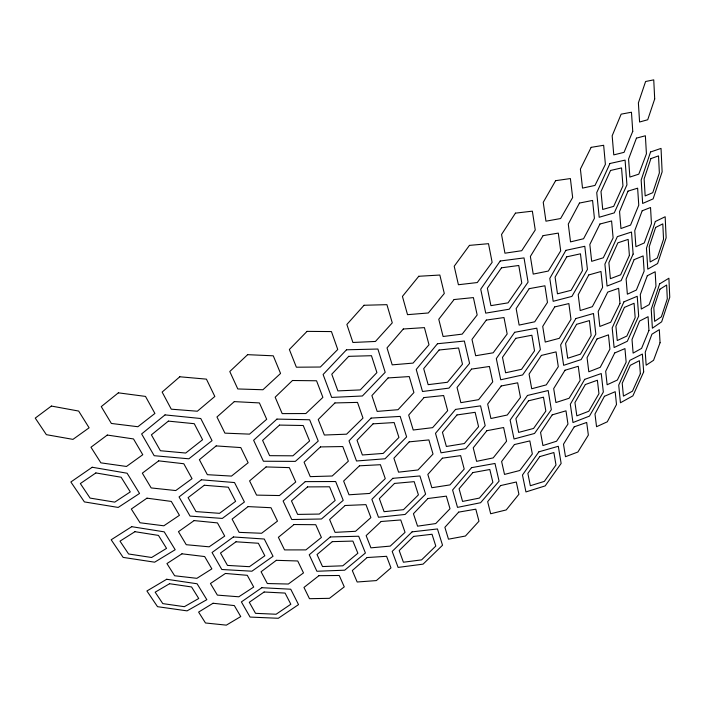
<?xml version="1.0" encoding="UTF-8"?>
<svg xmlns="http://www.w3.org/2000/svg" width="705" height="705" viewBox="0 0 705 705"><rect width="100%" height="100%" fill="white"/><g stroke="black" fill="none" stroke-linecap="round" stroke-linejoin="round"><path stroke-width="1.06" d="M659.633 283.895L651.226 309.319L652.389 328.204L661.651 321.806L669.75 297.237L668.895 278.228L659.633 283.895M659.906 289.226L653.826 307.618L654.645 321.365L661.378 316.783L667.3 298.841L666.639 285.023L659.906 289.226M655.333 221.502L646.467 248.178L647.78 269.143L657.606 263.547L666.137 237.814L665.167 216.752L655.333 221.502M655.65 227.424L649.235 246.715L650.151 261.969L657.307 257.986L663.537 239.18L662.797 223.873L655.65 227.424M650.548 151.998L641.162 180.048L642.652 203.454L653.121 198.881L662.127 171.861L661.034 148.403L650.548 151.998M650.909 158.607L644.123 178.894L645.163 195.919L652.777 192.685L659.36 172.945L658.523 155.893L650.909 158.607M654.698 98.973L647.719 119.753L639.576 122.018L638.386 102.895L645.595 81.507L653.746 79.859L654.698 98.973M660.056 342.736L653.561 360.299L646.159 365.199L645.251 352.2L651.922 334.205L659.325 329.649L660.056 342.736M647.305 275.752L640.281 294.637L641.294 309.046L649.138 304.648L655.976 286.239L655.157 271.76L647.305 275.752M642.176 210.786L634.747 230.641L635.901 246.697L644.247 242.943L651.455 223.608L650.53 207.508L642.176 210.786M636.439 138.136L628.569 159.083L629.873 177.07L638.792 174.153L646.423 153.796L645.375 135.774L636.439 138.136M648.952 330.416L641.576 348.393L633.116 353.108L632.015 339.484L639.585 321.048L648.062 316.704L648.952 330.416M634.112 259.651L626.119 279.048L627.362 294.196L636.359 290.037L644.132 271.143L643.127 255.924L634.112 259.651M632.755 131.341L624.04 152.359L613.764 154.88L612.169 135.792L621.158 114.148L631.46 112.227L632.755 131.341M628.014 191.125L619.554 211.579L620.955 228.526L630.552 225.08L638.765 205.19L637.628 188.182L628.014 191.125M640.36 373.668L632.482 391.16L623.423 396.122L622.215 383.264L630.296 365.322L639.373 360.696L640.36 373.668M643.674 371.914L632.887 395.866L620.435 402.775L618.717 385.115L629.882 360.334L642.378 354.051L643.674 371.914M629.398 255.421L620.647 274.8L610.398 278.678L608.873 262.736L617.88 242.828L628.155 239.4L629.398 255.421M633.134 254.091L621.158 280.608L607.067 286.054L604.899 264.155L617.351 236.624L631.495 232.033L633.134 254.091M623.96 301.828L612.187 327.913L614.108 347.521L627.327 341.255L638.677 316.078L637.223 296.285L623.96 301.828M624.427 307.38L615.906 326.248L617.254 340.533L626.877 336.038L635.17 317.647L634.068 303.273L624.427 307.38M609.948 163.498L596.73 192.641L599.188 217.263L614.258 212.875L626.939 184.869L625.079 160.132L609.948 163.498M610.548 170.469L600.995 191.54L602.713 209.456L613.676 206.371L622.956 185.891L621.546 167.922L610.548 170.469M619.986 303.423L610.706 322.238L599.832 326.45L598.192 311.443L607.728 292.108L618.637 288.31L619.986 303.423M614.698 352.976L605.674 371.288L607.128 384.763L617.351 380.03L626.146 362.176L624.947 348.596L614.698 352.976M591.142 147.354L580.4 169.094L582.515 188.103L594.976 185.441L605.392 164.344L603.656 145.283L591.142 147.354M599.929 224.023L589.829 244.485L591.68 261.326L603.295 257.783L613.112 237.893L611.587 220.973L599.929 224.023M579.466 203.058L568.283 224.093L570.521 241.886L583.564 238.748L594.421 218.321L592.57 200.44L579.466 203.058M588.754 274.95L578.215 294.752L580.189 310.552L592.359 306.666L602.608 287.411L600.977 271.504L588.754 274.95M597.02 338.955L587.062 357.655L588.816 371.782L600.219 367.323L609.922 349.098L608.468 334.857L597.02 338.955M604.423 396.289L594.985 414.002L596.545 426.71L607.278 421.81L616.496 404.52L615.192 391.698L604.423 396.289M555.637 180.665L543.238 202.309L545.952 221.185L560.616 218.532L572.654 197.532L570.389 178.559L555.637 180.665M565.904 250.337L549.794 278.396L553.178 301.299L571.922 296.391L587.432 269.416L584.789 246.292L565.904 250.337M566.741 256.84L555.091 277.127L557.47 293.809L571.112 290.319L582.453 270.605L580.462 253.809L566.741 256.84M575.835 318.545L560.642 344.939L563.639 365.322L581.158 359.559L595.822 334.117L593.487 313.505L575.835 318.545M576.575 324.326L565.586 343.423L567.692 358.263L580.444 354.148L591.16 335.554L589.398 320.59L576.575 324.326M584.701 379.352L570.319 404.273L572.98 422.533L589.433 416.117L603.339 392.05L601.25 373.553L584.701 379.352M585.353 384.525L574.945 402.564L576.822 415.862L588.798 411.253L598.95 393.672L597.382 380.251L585.353 384.525M543.088 235.646L530.371 256.453L533.218 274.095L548.323 271.055L560.695 250.848L558.298 233.099L543.088 235.646M554.694 306.922L542.718 326.433L545.229 342.057L559.312 338.312L570.979 319.339L568.865 303.582L554.694 306.922M565.005 370.231L553.689 388.596L555.91 402.537L569.102 398.255L580.136 380.365L578.267 366.292L565.005 370.231M574.222 426.842L563.498 444.194L565.48 456.708L577.88 452.02L588.358 435.091L586.683 422.445L574.222 426.842M515.434 213.139L501.537 234.492L504.947 253.201L521.735 250.698L535.254 229.989L532.363 211.156L515.434 213.139M529.208 288.653L516.148 308.587L519.136 325.084L534.734 321.797L547.468 302.427L544.921 285.789L529.208 288.653M541.387 355.417L529.067 374.108L531.711 388.763L546.269 384.868L558.298 366.679L556.051 351.883L541.387 355.417M552.226 414.857L540.568 432.447L542.921 445.551L556.571 441.215L567.966 424.066L565.974 410.821L552.226 414.857M500.215 261L480.722 289.191L485.727 313.135L509.257 309.195L528.071 282.132L524.026 257.907L500.215 261M501.475 267.812L487.375 288.195L490.918 305.644L508.049 302.85L521.797 283.066L518.765 265.485L501.475 267.812M514.668 332.293L496.311 358.607L500.717 379.783L522.625 374.945L540.374 349.618L536.813 328.16L514.668 332.293M515.778 338.312L502.489 357.347L505.608 372.778L521.559 369.323L534.531 350.817L531.861 335.236L515.778 338.312M527.472 395.461L510.129 420.136L514.033 438.986L534.522 433.469L551.328 409.675L548.173 390.535L527.472 395.461M528.45 400.819L515.901 418.664L518.66 432.403L533.579 428.446L545.846 411.068L543.485 397.179L528.45 400.819M538.893 451.817L522.467 475.029L525.948 491.931L545.185 485.895L561.136 463.458L558.316 446.283L538.893 451.817M539.766 456.611L527.869 473.416L530.336 485.727L544.339 481.392L555.989 465L553.874 452.539L539.766 456.611M469.442 245.384L454.205 266.234L458.409 284.732L477.276 282.546L492.134 262.339L488.503 243.683L469.442 245.384M486.309 320.079L471.98 339.449L475.672 355.734L493.174 352.8L507.168 333.985L503.987 317.541L486.309 320.079M501.193 385.979L487.666 404.071L490.927 418.506L507.256 415.016L520.475 397.408L517.664 382.815L501.193 385.979M514.421 444.555L501.616 461.519L504.516 474.412L519.805 470.499L532.337 453.958L529.834 440.907L514.421 444.555M454.09 299.537L438.766 319.277L443.101 336.488L462.198 334.126L477.17 314.976L473.399 297.598L454.09 299.537M471.486 369.112L457.043 387.468L460.858 402.661L478.616 399.673L492.742 381.837L489.42 366.477L471.486 369.112M486.882 430.693L473.231 447.834L476.606 461.343L493.192 457.889L506.569 441.198L503.626 427.521L486.882 430.693M500.603 485.578L487.657 501.652L490.671 513.751L506.234 509.926L518.924 494.249L516.298 482L500.603 485.578M418.779 276.272L402.432 296.408L407.525 314.668L428.323 312.976L444.3 293.474L439.841 275.038L418.779 276.272M437.47 343.732L416.232 369.473L422.506 391.495L448.962 388.111L469.583 363.383L464.357 341.035L437.47 343.732M439.083 350.006L423.696 368.627L428.155 384.666L447.437 382.269L462.489 364.194L458.585 347.979L439.083 350.006M455.553 409.402L435.496 433.328L441.03 452.822L465.688 448.724L485.19 425.67L480.572 405.86L455.553 409.402M456.963 414.954L442.44 432.262L446.371 446.468L464.339 443.533L478.563 426.692L475.126 412.319L456.963 414.954M471.583 467.653L452.592 489.993L457.51 507.38L480.59 502.727L499.078 481.154L494.98 463.467L471.583 467.653M472.835 472.597L459.078 488.759L462.568 501.431L479.382 498.091L492.874 482.335L489.816 469.504L472.835 472.597M403.304 328.988L387.019 347.891L392.209 364.855L413.06 363.101L429.001 344.763L424.428 327.622L403.304 328.988M424.031 397.567L408.68 415.051L413.236 430.006L432.614 427.653L447.666 410.654L443.648 395.531L424.031 397.567M364.044 305.265L346.869 324.476L352.914 342.471L375.439 341.458L392.28 322.846L386.922 304.666L364.044 305.265M442.352 458.171L427.829 474.43L431.865 487.71L449.949 484.908L464.207 469.072L460.647 455.624L442.352 458.171M458.664 512.121L444.881 527.314L448.477 539.184L465.432 536.029L478.977 521.207L475.804 509.177L458.664 512.121M388.076 377.933L371.887 395.602L377.166 411.394L398.043 409.702L413.923 392.544L409.235 376.576L388.076 377.933M409.208 441.85L393.901 458.206L398.563 472.165L417.994 469.962L433.02 454.055L428.887 439.92L409.208 441.85M346.499 349.795L323.101 374.514L331.667 397.417L362.379 395.99L385.203 372.302L377.88 349.028L346.499 349.795M348.728 356.333L331.773 374.205L337.88 390.896L360.273 389.918L376.919 372.592L371.473 355.708L348.728 356.333M427.935 498.514L413.43 513.725L417.563 526.168L435.743 523.568L450.001 508.746L446.336 496.144L427.935 498.514M371.094 418.083L349.001 440.819L356.519 460.991L385.045 458.779L406.626 436.924L400.193 416.408L371.094 418.083M373.051 423.837L357.03 440.281L362.388 454.981L383.194 453.421L398.933 437.444L394.148 422.559L373.051 423.837M307.036 331.376L289.358 349.495L296.373 367.208L320.361 367.023L337.748 349.486L331.438 331.57L307.036 331.376M392.8 478.325L371.861 499.36L378.506 517.259L405.137 514.447L425.608 494.17L419.916 475.954L392.8 478.325M394.518 483.418L379.343 498.638L384.084 511.689L403.489 509.68L418.418 494.866L414.188 481.656L394.518 483.418M334.928 402.934L318.228 419.501L324.37 435.029L346.578 434.183L363.005 418.109L357.497 402.396L334.928 402.934M412.081 531.861L392.192 551.425L398.113 567.41L423.07 564.141L442.537 545.238L437.461 528.953L412.081 531.861M413.615 536.408L399.189 550.561L403.41 562.22L421.608 559.876L435.796 546.067L432.024 534.258L413.615 536.408M292.469 380.506L275.161 397.188L282.185 413.615L305.847 413.553L322.89 397.382L316.545 380.77L292.469 380.506M359.444 465.811L343.626 481.057L349.028 494.787L369.702 493.438L385.274 478.607L380.418 464.71L359.444 465.811M247.631 354.668L229.777 371.526L237.796 388.957L262.939 389.75L280.564 373.456L273.276 355.813L247.631 354.668M381.149 521.497L366.133 535.615L370.927 547.838L390.262 546.102L405.058 532.346L400.748 519.964L381.149 521.497M320.467 446.917L304.075 462.18L310.244 476.633L332.205 476.007L348.367 461.176L342.789 446.547L320.467 446.917M276.933 419.096L253.624 440.281L263.423 461.237L295.342 461.378L318.246 441.074L309.645 419.766L276.933 419.096M279.524 425.08L262.604 440.396L269.618 455.668L292.901 455.818L309.601 440.969L303.229 425.512L279.524 425.08M345.168 505.494L329.605 519.55L335.06 532.363L355.549 531.297L370.9 517.62L365.965 504.63L345.168 505.494M234.298 401.621L216.955 416.99L224.921 433.143L249.544 434.13L266.693 419.272L259.405 402.916L234.298 401.621M367.111 557.54L352.297 570.557L357.162 582.004L376.364 580.585L390.975 567.904L386.587 556.307L367.111 557.54M305.256 481.63L283.119 501.017L291.755 519.523L321.471 518.995L343.229 500.356L335.65 481.524L305.256 481.63M307.521 486.908L291.465 500.92L297.642 514.412L319.312 514.068L335.175 500.444L329.561 486.785L307.521 486.908M179.793 376.778L162.141 392.068L171.271 409.182L197.338 411.226L214.831 396.466L206.424 379.14L179.793 376.778M266.058 466.939L249.579 480.907L256.576 495.113L279.436 495.545L295.73 482L289.332 467.618L266.058 466.939M330.301 536.954L309.231 554.791L316.898 571.261L344.692 570.195L365.41 553.002L358.686 536.241L330.301 536.954M332.311 541.634L317.03 554.544L322.511 566.547L342.78 565.807L357.876 553.24L352.888 541.087L332.311 541.634M216.162 445.912L199.374 459.695L207.358 474.685L231.496 476.087L248.142 462.753L240.793 447.578L216.162 445.912M165.032 414.892L141.626 433.936L154.175 455.703L188.861 458.805L212.046 440.651L200.766 418.523L165.032 414.892M294.055 524.529L278.378 537.307L284.556 549.909L305.891 549.891L321.401 537.474L315.752 524.714L294.055 524.529M168.38 421.114L151.39 434.862L160.387 450.724L185.706 453.033L202.582 439.744L194.263 423.696L168.38 421.114M118.361 392.835L101.256 406.618L111.364 423.458L137.88 426.728L154.906 413.456L145.503 396.413L118.361 392.835M318.924 575.685L303.97 587.441L309.477 598.695L329.464 598.325L344.269 586.868L339.237 575.483L318.924 575.685M248.098 506.604L232.095 519.118L239.136 532.363L261.608 533.262L277.47 521.118L270.993 507.715L248.098 506.604M201.374 479.788L179.052 496.937L190.059 516.095L222.295 518.422L244.415 502.013L234.518 482.555L201.374 479.788M204.309 485.251L188.094 497.642L195.999 511.601L219.519 513.328L235.62 501.334L228.314 487.208L204.309 485.251M158.696 460.858L142.34 473.17L151.178 487.93L175.756 490.557L192.024 478.669L183.802 463.74L158.696 460.858M51.377 406.054L35.25 418.1L46.371 434.668L72.959 439.374L89.112 427.812L78.652 411.059L51.377 406.054M107.292 435.055L90.971 447.234L100.886 462.85L126.486 466.463L142.771 454.725L133.501 438.942L107.292 435.055M276.351 560.316L261.079 571.755L267.327 583.537L288.345 584.031L303.494 572.909L297.739 560.986L276.351 560.316M233.399 536.963L212.055 552.517L221.802 569.499L251.905 571.209L273.038 556.28L264.278 539.025L233.399 536.963M235.99 541.792L220.489 553.037L227.477 565.41L249.438 566.688L264.824 555.778L258.365 543.255L235.99 541.792M194.104 520.59L178.453 531.676L186.252 544.709L209.147 546.824L224.71 536.091L217.466 522.907L194.104 520.59M146.975 498.162L131.315 509.028L140.031 522.766L163.833 525.798L179.44 515.311L171.297 501.414L146.975 498.162M261.819 587.706L241.392 601.911L250.072 617.069L278.299 618.285L298.532 604.617L290.733 589.213L261.819 587.706M264.119 592.006L249.288 602.282L255.518 613.332L276.104 614.24L290.83 604.247L285.076 593.072L264.119 592.006M92.205 467.248L70.861 481.982L84.397 501.916L118.193 507.433L139.546 493.456L127.112 473.231L92.205 467.248M95.862 472.932L80.344 483.56L90.073 498.091L114.756 502.136L130.275 491.914L121.128 477.232L95.862 472.932M225.441 573.456L210.451 583.502L217.369 595.108L238.792 596.791L253.712 587.045L247.279 575.315L225.441 573.456M181.96 553.813L166.935 563.577L174.646 575.765L196.88 578.329L211.861 568.873L204.661 556.553L181.96 553.813M131.729 526.679L111.178 539.774L123.128 557.399L154.651 562.185L175.184 549.724L164.221 531.852L131.729 526.679M134.946 531.685L120 541.14L128.592 553.98L151.61 557.496L166.547 548.375L158.475 535.412L134.946 531.685M213.051 603.251L198.607 612.09L205.481 622.982L226.349 625.141L240.74 616.575L234.316 605.577L213.051 603.251M166.697 579.263L146.904 590.984L157.523 606.679L187.072 610.865L206.829 599.673L197.092 583.766L166.697 579.263M169.553 583.714L155.162 592.182L162.793 603.612L184.357 606.688L198.731 598.501L191.566 586.957L169.553 583.714"/></g></svg>
